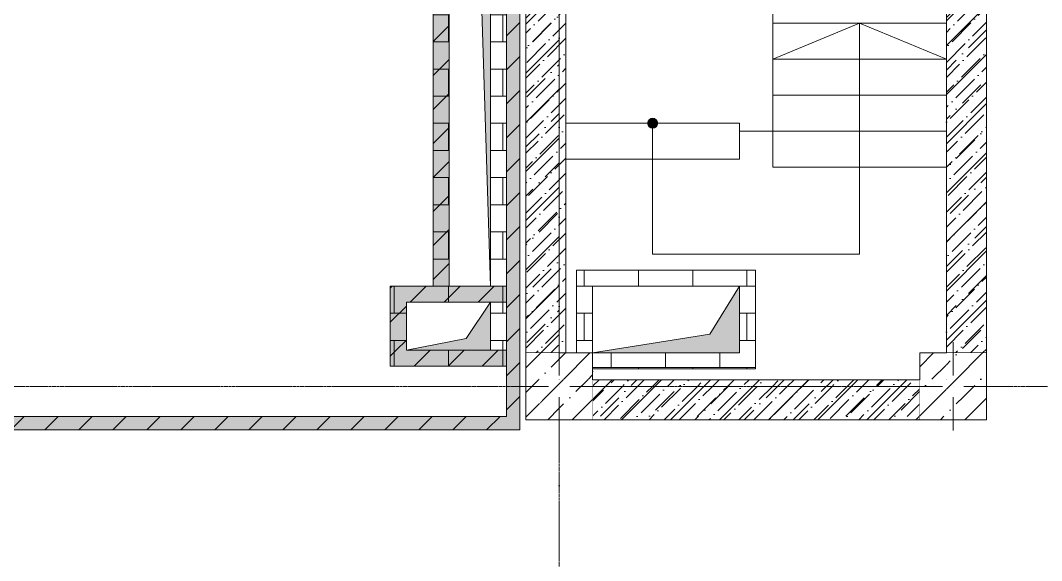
# Model space of a CAD drawing. Header units: millimetres. Extents: x 1499747 to 4230374, y -28481 to 441852.
# Drawn here: x 2446742 to 2454391, y 257569 to 261613 of the extents above; entities that cross this region are included whole.
import ezdxf
from ezdxf.xclip import XClip

# ---------------------------------------------------------------- set-up
doc = ezdxf.new("R2010")
doc.units = ezdxf.units.MM
doc.header["$MEASUREMENT"] = 0
doc.header["$XCLIPFRAME"] = 0
doc.set_wipeout_variables(frame=1)
for name, pattern in [('CENTER2', [28.575, 19.05, -3.175, 3.175, -3.175]), ('Wipeout_Contour', [1000, 0, -1000]), ('Штрихпунктирная', [670.277762, 352.777767, -176.388884, 0, -141.111112])]:
    doc.linetypes.add(name, pattern=pattern)
for name, color, linetype, lineweight in [('13 этаж_25_АР 06.03 custom_70_12 этаж_13_Интерьер - Мебель_Ном._пера__8_Ном._пера__8', 8, 'Continuous', 18), ('13 этаж_25_АР 06.03 custom_70_20-стены 3-8этажей_Ном._пера__1_Ном._пера__1', 1, 'Continuous', 18), ('13 этаж_25_АР 06.03 custom_70__8 hatch_Ном._пера__8_Ном._пера__8', 8, 'Continuous', 18), ('13 этаж_25_АР 06.03 custom_70__заливка_Ном._пера__8_Ном._пера__8', 8, 'Continuous', 18), ('13 этаж_25_АР 06.03 custom_70__Оси_Ном._пера__8_Ном._пера__8', 8, 'Continuous', 18), ('13 этаж_25_АР 06.03 custom_70_контур_Ном._пера__1_Ном._пера__1', 1, 'Continuous', 18), ('13 этаж_25_АР 06.03 custom_70_Подложка_Ном._пера__8_Ном._пера__8', 8, 'Continuous', 18), ('13 этаж_25_АР 06.03 custom_70_Стойки_Ном._пера__1_Ном._пера__1', 1, 'Continuous', 18), ('13 этаж_25_АР 06.03 custom_70_Шахты 101_Ном._пера__14_Ном._пера__7', 7, 'Continuous', 18), ('13 этаж_25_АР 06.03 custom_70_Шахты 101_Ном._пера__7_Ном._пера__7', 7, 'Continuous', 18), ('13 этаж_25_АР 06.03 custom_70_Шахты_Ном._пера__7_Ном._пера__7', 7, 'Continuous', 18), ('13 этаж_25_Конструктив - Колонны_Ном._пера__170_Ном._пера__52', 52, 'Continuous', 18), ('13 этаж_25_Конструктив - Колонны_Ном._пера__1_Ном._пера__7', 7, 'Continuous', 18), ('13 этаж_25_Конструктив - Колонны_Ном._пера__20_Ном._пера__1', 1, 'Continuous', 18), ('13 этаж_25_Конструктив - Колонны_Ном._пера__7', 7, 'Continuous', 18), ('13 этаж_25_Конструктив - Лестницы_Ном._пера__11_Ном._пера__171', 171, 'Continuous', 18), ('13 этаж_25_Конструктив - Лестницы_Ном._пера__1_Ном._пера__7', 7, 'Continuous', 18), ('13 этаж_25_Конструктив - Лестницы_Ном._пера__71_Ном._пера__161', 161, 'Continuous', 18), ('13 этаж_25_Конструктив - Перекрытия_Ном._пера__1_Ном._пера__7', 7, 'Continuous', 18), ('13 этаж_25_Конструктив - Стены Ненесущие Газоблок_Ном._пера__169_Ном._пера__83', 83, 'Continuous', 18), ('13 этаж_25_Конструктив - Стены Ненесущие Газоблок_Ном._пера__47_Ном._пера__7', 7, 'Continuous', 18), ('13 этаж_25_Конструктив - Стены Ненесущие Газоблок_Ном._пера__74_Ном._пера__255', 255, 'Continuous', 18), ('13 этаж_25_Конструктив - Стены Несущие_Ном._пера__170_Ном._пера__52', 52, 'Continuous', 18), ('13 этаж_25_Конструктив - Стены Несущие_Ном._пера__47_Ном._пера__7', 7, 'Continuous', 18), ('13 этаж_25_Элемент Модели - Оси_Ном._пера__2_Ном._пера__8', 8, 'Continuous', 18)]:
    doc.layers.add(name, color=color, linetype=linetype, lineweight=lineweight)
doc.layers.add('13 этаж_25_Конструктив - Колонны', color=7, linetype='Continuous')
doc.layers.add('Чертеж и Рисунок', color=7, linetype='Continuous')
pattern_1 = [(0, (1023281.01, -133771.58), (0, 203.2), []), (90, (1023281.01, -133771.58), (-203.2, 203.2), [203.2, -203.2])]
pattern_2 = [(45, (806123.22, 141848.06), (42.09495, 154.348152), [198.4375, -39.6875, 0, -39.6875])]
pattern_3 = [(45, (-458140.43, 49824.83), (42.0949506, 154.348152), [198.4375, -39.6875, 0, -39.6875])]
pattern_4 = [(45, (-455190.43, 49824.83), (42.0949506, 154.348152), [198.4375, -39.6875, 0, -39.6875])]
pattern_5 = [(45, (1162404.69, 34264.05), (-127.2792, 127.2792), [])]
pattern_6 = [(45, (1162404.7, 34264.05), (-183.8478, 183.8478), []), (45, (1162312.77, 34355.97), (-183.8478, 183.8478), [195, -65, 0, -65])]

# ---------------------------------------------------------------- blocks, each defined once
blk = doc.blocks.new('Чертеж_4_25', base_point=(1186000, 29700))
at = {"layer": '13 этаж_25_АР 06.03 custom_70__8 hatch_Ном._пера__8_Ном._пера__8', "linetype": 'Continuous', "true_color": 0xc7c8ca}
for points in [[(1180689.7, 44834.1), (1180379.7, 44834.1), (1180588.5, 44467.9), (1180689.7, 41214.1)], [(1181454.7, 40714.1), (1182554.7, 40714.1), (1182554.7, 41214.1), (1182332.4, 40855.1)], [(1180059.7, 40734.1), (1180689.7, 40734.1), (1180689.7, 41094.1), (1180506.6, 40821.2)]]:
    blk.add_hatch(color=9, dxfattribs=at).paths.add_polyline_path(points)
at = {"layer": '13 этаж_25_АР 06.03 custom_70__заливка_Ном._пера__8_Ном._пера__8', "linetype": 'Continuous', "true_color": 0xc7c8ca}
h = blk.add_hatch(dxfattribs=at)
h.set_pattern_fill('ANSI36_0046_0019', color=9, style=0, pattern_type=2)
h.set_pattern_definition(pattern_3)
h.paths.add_polyline_path([(1181204.7, 40714.1), (1180954.7, 40714.1), (1180954.7, 40464.1), (1181204.7, 40464.1)])
h = blk.add_hatch(dxfattribs=at)
h.set_pattern_fill('ANSI36_0046_0019', color=9, style=0, pattern_type=2)
h.set_pattern_definition(pattern_3)
h.paths.add_polyline_path([(1181335.8, 40714.1), (1181204.7, 40714.1), (1181204.7, 40464.1)])
h = blk.add_hatch(dxfattribs=at)
h.set_pattern_fill('ANSI36_0046_0019', color=9, style=0, pattern_type=2)
h.set_pattern_definition(pattern_3)
h.paths.add_polyline_path([(1181454.7, 40714.1), (1181335.8, 40714.1), (1181204.7, 40464.1), (1181454.7, 40464.1)])
h = blk.add_hatch(dxfattribs=at)
h.set_pattern_fill('ANSI36_0046_0019', color=9, style=0, pattern_type=2)
h.set_pattern_definition(pattern_4)
h.paths.add_polyline_path([(1184154.7, 40714.1), (1183904.7, 40714.1), (1183904.7, 40464.1), (1184154.7, 40464.1)])
h = blk.add_hatch(dxfattribs=at)
h.set_pattern_fill('ANSI36_0046_0019', color=9, style=0, pattern_type=2)
h.set_pattern_definition(pattern_4)
h.paths.add_polyline_path([(1184285.8, 40714.1), (1184154.7, 40714.1), (1184154.7, 40464.1)])
h = blk.add_hatch(dxfattribs=at)
h.set_pattern_fill('ANSI36_0046_0019', color=9, style=0, pattern_type=2)
h.set_pattern_definition(pattern_4)
h.paths.add_polyline_path([(1184404.7, 40714.1), (1184285.8, 40714.1), (1184154.7, 40464.1), (1184404.7, 40464.1)])
h = blk.add_hatch(dxfattribs=at)
h.set_pattern_fill('ANSI36_0046_0019', color=9, style=0, pattern_type=2)
h.set_pattern_definition(pattern_3)
h.paths.add_polyline_path([(1181204.7, 40464.1), (1180954.7, 40464.1), (1180954.7, 40214.1), (1181204.7, 40214.1)])
h = blk.add_hatch(dxfattribs=at)
h.set_pattern_fill('ANSI36_0046_0019', color=9, style=0, pattern_type=2)
h.set_pattern_definition(pattern_3)
h.paths.add_polyline_path([(1181454.7, 40464.1), (1181204.7, 40464.1), (1181204.7, 40214.1), (1181454.7, 40214.1)])
h = blk.add_hatch(dxfattribs=at)
h.set_pattern_fill('ANSI36_0046_0019', color=9, style=0, pattern_type=2)
h.set_pattern_definition(pattern_4)
h.paths.add_polyline_path([(1184154.7, 40464.1), (1183904.7, 40464.1), (1183904.7, 40214.1), (1184154.7, 40214.1)])
h = blk.add_hatch(dxfattribs=at)
h.set_pattern_fill('ANSI36_0046_0019', color=9, style=0, pattern_type=2)
h.set_pattern_definition(pattern_4)
h.paths.add_polyline_path([(1184404.7, 40464.1), (1184154.7, 40464.1), (1184154.7, 40214.1), (1184404.7, 40214.1)])
at = {"layer": '13 этаж_25_АР 06.03 custom_70_Подложка_Ном._пера__8_Ном._пера__8', "linetype": 'Continuous', "true_color": 0xc7c8ca}
h = blk.add_hatch(dxfattribs=at)
h.set_pattern_fill('ANSI36_0046_0019', color=9, style=0, pattern_type=2)
h.set_pattern_definition(pattern_2)
h.paths.add_polyline_path([(1181254.7, 45714.1), (1180954.7, 45714.1), (1180954.7, 40714.1), (1181254.7, 40714.1)])
h = blk.add_hatch(dxfattribs=at)
h.set_pattern_fill('ANSI36_0046_0019', color=9, style=0, pattern_type=2)
h.set_pattern_definition(pattern_2)
h.paths.add_polyline_path([(1184104.7, 44264.1), (1184104.7, 40714.1), (1184404.7, 40714.1), (1184404.7, 44264.1)])
h = blk.add_hatch(dxfattribs=at)
h.set_pattern_fill('ANSI36_0046_0019', color=9, style=0, pattern_type=2)
h.set_pattern_definition(pattern_2)
h.paths.add_polyline_path([(1181204.7, 40714.1), (1180954.7, 40714.1), (1180954.7, 40464.1), (1181204.7, 40464.1)])
h = blk.add_hatch(dxfattribs=at)
h.set_pattern_fill('ANSI36_0046_0019', color=9, style=0, pattern_type=2)
h.set_pattern_definition(pattern_2)
h.paths.add_polyline_path([(1181454.7, 40714.1), (1181204.7, 40714.1), (1181204.7, 40464.1), (1181454.7, 40464.1)])
h = blk.add_hatch(dxfattribs=at)
h.set_pattern_fill('ANSI36_0046_0019', color=9, style=0, pattern_type=2)
h.set_pattern_definition(pattern_2)
h.paths.add_polyline_path([(1184404.7, 40714.1), (1183904.7, 40714.1), (1183904.7, 40464.1), (1184404.7, 40464.1)])
h = blk.add_hatch(dxfattribs=at)
h.set_pattern_fill('ANSI36_0046_0019', color=9, style=0, pattern_type=2)
h.set_pattern_definition(pattern_2)
h.paths.add_polyline_path([(1181204.7, 40464.1), (1180954.7, 40464.1), (1180954.7, 40214.1), (1181204.7, 40214.1)])
h = blk.add_hatch(dxfattribs=at)
h.set_pattern_fill('ANSI36_0046_0019', color=9, style=0, pattern_type=2)
h.set_pattern_definition(pattern_2)
h.paths.add_polyline_path([(1181454.7, 40464.1), (1181204.7, 40464.1), (1181204.7, 40214.1), (1181454.7, 40214.1)])
h = blk.add_hatch(dxfattribs=at)
h.set_pattern_fill('ANSI36_0046_0019', color=9, style=0, pattern_type=2)
h.set_pattern_definition(pattern_2)
h.paths.add_polyline_path([(1183904.7, 40514.1), (1181454.7, 40514.1), (1181454.7, 40464.1), (1183904.7, 40464.1)])
h = blk.add_hatch(dxfattribs=at)
h.set_pattern_fill('ANSI36_0046_0019', color=9, style=0, pattern_type=2)
h.set_pattern_definition(pattern_2)
h.paths.add_polyline_path([(1183904.7, 40464.1), (1181454.7, 40464.1), (1181454.7, 40214.1), (1183904.7, 40214.1)])
h = blk.add_hatch(dxfattribs=at)
h.set_pattern_fill('ANSI36_0046_0019', color=9, style=0, pattern_type=2)
h.set_pattern_definition(pattern_2)
h.paths.add_polyline_path([(1184404.7, 40464.1), (1183904.7, 40464.1), (1183904.7, 40214.1), (1184404.7, 40214.1)])
at = {"layer": '13 этаж_25_АР 06.03 custom_70_Шахты_Ном._пера__7_Ном._пера__7', "linetype": 'Continuous', "true_color": 0xc7c8ca}
h = blk.add_hatch(dxfattribs=at)
h.set_pattern_fill('AR_B816_0046_0019', color=9, style=0, pattern_type=2)
h.set_pattern_definition(pattern_1)
h.paths.add_polyline_path([(1179939.7, 40614.1), (1180809.7, 40614.1), (1180809.7, 44954.1), (1180259.7, 44954.1), (1180259.7, 41214.1), (1179939.7, 41214.1)])
h.paths.add_polyline_path([(1180059.7, 40734.1), (1180059.7, 41094.1), (1180689.7, 41094.1), (1180689.7, 40734.1)], flags=0)
h.paths.add_polyline_path([(1180689.7, 41214.1), (1180379.7, 41214.1), (1180379.7, 44834.1), (1180689.7, 44834.1)], flags=0)
h = blk.add_hatch(dxfattribs=at)
h.set_pattern_fill('AR_B816_0046_0019', color=9, style=0, pattern_type=2)
h.set_pattern_definition(pattern_1)
h.paths.add_polyline_path([(1181334.7, 41334.1), (1181334.7, 40714.1), (1181454.7, 40714.1), (1181454.7, 41214.1), (1182554.7, 41214.1), (1182554.7, 40714.1), (1181454.7, 40714.1), (1181454.7, 40594.1), (1182674.7, 40594.1), (1182674.7, 41334.1)])
at = {"layer": '13 этаж_25_Конструктив - Лестницы_Ном._пера__71_Ном._пера__161', "linetype": 'Continuous', "true_color": 0xc7c8ca}
blk.add_hatch(color=9, dxfattribs=at).paths.add_polyline_path([(1181867.2, 42434.1, 1), (1181942.2, 42434.1, 1)])
at = {"layer": '13 этаж_25_Конструктив - Стены Ненесущие Газоблок_Ном._пера__169_Ном._пера__83', "linetype": 'Continuous', "true_color": 0xc7c8ca}
h = blk.add_hatch(dxfattribs=at)
h.set_pattern_fill('БЛОКИ_БЕТОННЫЕ_ЭФФЕКТИВН_72', color=9, style=0, pattern_type=2)
h.set_pattern_definition(pattern_5)
h.paths.add_polyline_path([(1180909.7, 40239.1), (1180909.7, 46214.1), (1180809.7, 46214.1), (1180809.7, 40239.1)])
h = blk.add_hatch(dxfattribs=at)
h.set_pattern_fill('БЛОКИ_БЕТОННЫЕ_ЭФФЕКТИВН_72', color=9, style=0, pattern_type=2)
h.set_pattern_definition(pattern_5)
h.paths.add_polyline_path([(1180259.7, 44834.1), (1180259.7, 41214.1), (1180379.7, 41214.1), (1180379.7, 44834.1)])
h = blk.add_hatch(dxfattribs=at)
h.set_pattern_fill('БЛОКИ_БЕТОННЫЕ_ЭФФЕКТИВН_72', color=9, style=0, pattern_type=2)
h.set_pattern_definition(pattern_5)
h.paths.add_polyline_path([(1179939.7, 41214.1), (1180059.7, 41094.1), (1180059.7, 41214.1)])
h = blk.add_hatch(dxfattribs=at)
h.set_pattern_fill('БЛОКИ_БЕТОННЫЕ_ЭФФЕКТИВН_72', color=9, style=0, pattern_type=2)
h.set_pattern_definition(pattern_5)
h.paths.add_polyline_path([(1179939.7, 41094.1), (1180059.7, 41094.1), (1179939.7, 41214.1)])
h = blk.add_hatch(dxfattribs=at)
h.set_pattern_fill('БЛОКИ_БЕТОННЫЕ_ЭФФЕКТИВН_72', color=9, style=0, pattern_type=2)
h.set_pattern_definition(pattern_5)
h.paths.add_polyline_path([(1180059.7, 41094.1), (1180809.7, 41094.1), (1180809.7, 41214.1), (1180059.7, 41214.1)])
h = blk.add_hatch(dxfattribs=at)
h.set_pattern_fill('БЛОКИ_БЕТОННЫЕ_ЭФФЕКТИВН_72', color=9, style=0, pattern_type=2)
h.set_pattern_definition(pattern_5)
h.paths.add_polyline_path([(1179939.7, 41094.1), (1179939.7, 40734.1), (1180059.7, 40734.1), (1180059.7, 41094.1)])
at = {"layer": '13 этаж_25_Конструктив - Стены Ненесущие Газоблок_Ном._пера__169_Ном._пера__83', "linetype": 'Continuous'}
h = blk.add_hatch(dxfattribs=at)
h.set_pattern_fill('БЛОКИ_БЕТОННЫЕ_ЭФФЕКТИВН_72', color=256, style=0, pattern_type=2)
h.set_pattern_definition(pattern_5)
h.paths.add_polyline_path([(1180059.7, 40734.1), (1179939.7, 40734.1), (1179939.7, 40614.1)])
at = {"layer": '13 этаж_25_Конструктив - Стены Ненесущие Газоблок_Ном._пера__169_Ном._пера__83', "linetype": 'Continuous', "true_color": 0xc7c8ca}
h = blk.add_hatch(dxfattribs=at)
h.set_pattern_fill('БЛОКИ_БЕТОННЫЕ_ЭФФЕКТИВН_72', color=9, style=0, pattern_type=2)
h.set_pattern_definition(pattern_5)
h.paths.add_polyline_path([(1180059.7, 40734.1), (1179939.7, 40614.1), (1180059.7, 40614.1)])
h = blk.add_hatch(dxfattribs=at)
h.set_pattern_fill('БЛОКИ_БЕТОННЫЕ_ЭФФЕКТИВН_72', color=9, style=0, pattern_type=2)
h.set_pattern_definition(pattern_5)
h.paths.add_polyline_path([(1180059.7, 40614.1), (1180809.7, 40614.1), (1180809.7, 40734.1), (1180059.7, 40734.1)])
h = blk.add_hatch(dxfattribs=at)
h.set_pattern_fill('БЛОКИ_БЕТОННЫЕ_ЭФФЕКТИВН_72', color=9, style=0, pattern_type=2)
h.set_pattern_definition(pattern_5)
h.paths.add_polyline_path([(1173683, 40139.1), (1180809.7, 40139.1), (1180809.7, 40239.1), (1173683, 40239.1)])
h = blk.add_hatch(dxfattribs=at)
h.set_pattern_fill('БЛОКИ_БЕТОННЫЕ_ЭФФЕКТИВН_72', color=9, style=0, pattern_type=2)
h.set_pattern_definition(pattern_5)
h.paths.add_polyline_path([(1180909.7, 40239.1), (1180809.7, 40239.1), (1180909.7, 40139.1)])
h = blk.add_hatch(dxfattribs=at)
h.set_pattern_fill('БЛОКИ_БЕТОННЫЕ_ЭФФЕКТИВН_72', color=9, style=0, pattern_type=2)
h.set_pattern_definition(pattern_5)
h.paths.add_polyline_path([(1180809.7, 40239.1), (1180809.7, 40139.1), (1180909.7, 40139.1)])
at = {"layer": '13 этаж_25_Конструктив - Стены Ненесущие Газоблок_Ном._пера__74_Ном._пера__255', "linetype": 'Continuous', "true_color": 0xc7c8ca}
for points in [[(1180909.7, 40239.1), (1180909.7, 46214.1), (1180809.7, 46214.1), (1180809.7, 40239.1)], [(1180259.7, 44834.1), (1180259.7, 41214.1), (1180379.7, 41214.1), (1180379.7, 44834.1)], [(1179939.7, 41214.1), (1180059.7, 41094.1), (1180059.7, 41214.1)], [(1179939.7, 41094.1), (1180059.7, 41094.1), (1179939.7, 41214.1)], [(1180059.7, 41094.1), (1180809.7, 41094.1), (1180809.7, 41214.1), (1180059.7, 41214.1)], [(1179939.7, 41094.1), (1179939.7, 40734.1), (1180059.7, 40734.1), (1180059.7, 41094.1)], [(1180059.7, 40734.1), (1179939.7, 40734.1), (1179939.7, 40614.1)], [(1180059.7, 40734.1), (1179939.7, 40614.1), (1180059.7, 40614.1)], [(1180059.7, 40614.1), (1180809.7, 40614.1), (1180809.7, 40734.1), (1180059.7, 40734.1)], [(1173683, 40139.1), (1180809.7, 40139.1), (1180809.7, 40239.1), (1173683, 40239.1)], [(1180909.7, 40239.1), (1180809.7, 40239.1), (1180909.7, 40139.1)], [(1180809.7, 40239.1), (1180809.7, 40139.1), (1180909.7, 40139.1)]]:
    blk.add_hatch(color=9, dxfattribs=at).paths.add_polyline_path(points)
at = {"layer": '13 этаж_25_Конструктив - Стены Несущие_Ном._пера__170_Ном._пера__52', "linetype": 'Continuous', "true_color": 0xc7c8ca}
h = blk.add_hatch(dxfattribs=at)
h.set_pattern_fill('ЖЕЛЕЗОБЕТОН_0019', color=9, style=0, pattern_type=2)
h.set_pattern_definition(pattern_6)
h.paths.add_polyline_path([(1180954.7, 40714.1), (1181204.7, 40714.1), (1181204.7, 45714.1), (1180954.7, 45714.1)])
h = blk.add_hatch(dxfattribs=at)
h.set_pattern_fill('ЖЕЛЕЗОБЕТОН_0019', color=9, style=0, pattern_type=2)
h.set_pattern_definition(pattern_6)
h.paths.add_polyline_path([(1184104.7, 40714.1), (1184404.7, 40714.1), (1184404.7, 44564.1), (1184104.7, 44564.1)])
h = blk.add_hatch(dxfattribs=at)
h.set_pattern_fill('ЖЕЛЕЗОБЕТОН_0019', color=9, style=0, pattern_type=2)
h.set_pattern_definition(pattern_6)
h.paths.add_polyline_path([(1181454.7, 40214.1), (1183904.7, 40214.1), (1183904.7, 40514.1), (1181454.7, 40514.1)])
at = {"layer": '13 этаж_25_АР 06.03 custom_70_12 этаж_13_Интерьер - Мебель_Ном._пера__8_Ном._пера__8', "color": 9, "linetype": 'Continuous', "true_color": 0xc7c8ca}
for p, q in [((1181454.7, 40514.1), (1183129.7, 40514.1)), ((1183129.7, 40514.1), (1183904.7, 40514.1))]:
    blk.add_line(p, q, dxfattribs=at)
at = {"layer": '13 этаж_25_АР 06.03 custom_70_12 этаж_13_Интерьер - Мебель_Ном._пера__8_Ном._пера__8', "color": 9, "linetype": 'Continuous', "true_color": 0xc7c8ca, "flags": 128}
for points in [[(1180954.7, 40214.1), (1180954.7, 46214.1)], [(1181254.7, 40714.1), (1181254.7, 45714.1)], [(1181454.7, 40214.1), (1183904.7, 40214.1)]]:
    blk.add_lwpolyline(points, dxfattribs=at)
for points in [[(1180954.7, 40714.1), (1181454.7, 40714.1), (1181454.7, 40214.1), (1180954.7, 40214.1)], [(1183904.7, 40714.1), (1184404.7, 40714.1), (1184404.7, 40214.1), (1183904.7, 40214.1)]]:
    blk.add_lwpolyline(points, close=True, dxfattribs=at)
at = {"layer": '13 этаж_25_АР 06.03 custom_70_20-стены 3-8этажей_Ном._пера__1_Ном._пера__1', "color": 9, "linetype": 'Continuous', "true_color": 0xc7c8ca, "flags": 128}
blk.add_lwpolyline([(1180954.7, 40714.1), (1181454.7, 40714.1), (1181454.7, 40214.1), (1180954.7, 40214.1)], close=True, dxfattribs=at)
at = {"layer": '13 этаж_25_АР 06.03 custom_70__Оси_Ном._пера__8_Ном._пера__8', "color": 9, "linetype": 'CENTER2', "true_color": 0xc7c8ca}
for p, q in [((1181204.7, 45914.1), (1181204.7, 32314.1)), ((1200719.9, 40464.1), (1169819.7, 40464.1))]:
    blk.add_line(p, q, dxfattribs=at)
at = {"layer": '13 этаж_25_АР 06.03 custom_70_контур_Ном._пера__1_Ном._пера__1', "color": 9, "linetype": 'Continuous', "true_color": 0xc7c8ca, "flags": 128}
for points in [[(1172084.7, 40139.1), (1171504.7, 40139.1), (1171504.7, 46314.1), (1180909.7, 46314.1), (1180909.7, 40139.1)], [(1172084.7, 40239.1), (1171604.7, 40239.1), (1171604.7, 46214.1), (1180809.7, 46214.1), (1180809.7, 40239.1)], [(1180509.7, 40239.1), (1173684.7, 40239.1)], [(1180809.7, 40239.1), (1180509.7, 40239.1)], [(1180809.7, 40239.1), (1180509.7, 40239.1)], [(1180509.7, 40139.1), (1173684.7, 40139.1)], [(1180509.7, 40139.1), (1180909.7, 40139.1)]]:
    blk.add_lwpolyline(points, dxfattribs=at)
at = {"layer": '13 этаж_25_АР 06.03 custom_70_Подложка_Ном._пера__8_Ном._пера__8', "color": 9, "linetype": 'Continuous', "true_color": 0xc7c8ca}
blk.add_line((1184404.7, 40714.1), (1184404.7, 44264.1), dxfattribs=at)
at = {"layer": '13 этаж_25_АР 06.03 custom_70_Подложка_Ном._пера__8_Ном._пера__8', "color": 9, "linetype": 'Continuous', "true_color": 0xc7c8ca, "flags": 128}
blk.add_lwpolyline([(1184104.7, 40714.1), (1184104.7, 44264.1)], dxfattribs=at)
at = {"layer": '13 этаж_25_АР 06.03 custom_70_Стойки_Ном._пера__1_Ном._пера__1', "color": 9, "linetype": 'Continuous', "true_color": 0xc7c8ca}
blk.add_line((1180809.7, 43204.1), (1180809.7, 43084.1), dxfattribs=at)
at = {"layer": '13 этаж_25_АР 06.03 custom_70_Шахты 101_Ном._пера__14_Ном._пера__7', "color": 9, "linetype": 'Continuous', "true_color": 0xc7c8ca, "flags": 128}
blk.add_lwpolyline([(1181454.7, 40714.1), (1182554.7, 40714.1), (1182554.7, 41214.1), (1182332.4, 40855.1)], close=True, dxfattribs=at)
for points in [[(1181454.7, 40714.1), (1181454.7, 41214.1), (1182554.7, 41214.1)], [(1180059.7, 40734.1), (1180506.6, 40821.2), (1180689.7, 41094.1), (1180689.7, 40734.1), (1180059.7, 40734.1), (1180059.7, 41094.1), (1180689.7, 41094.1)]]:
    blk.add_lwpolyline(points, dxfattribs=at)
at = {"layer": '13 этаж_25_АР 06.03 custom_70_Шахты 101_Ном._пера__7_Ном._пера__7', "color": 9, "linetype": 'Continuous', "true_color": 0xc7c8ca, "flags": 128}
for points in [[(1180689.7, 41214.1), (1180689.7, 44834.1), (1180379.7, 44834.1), (1180588.5, 44467.9), (1180689.7, 41214.1), (1180379.7, 41214.1), (1180379.7, 44834.1)], [(1180259.7, 41214.1), (1180809.7, 41214.1)]]:
    blk.add_lwpolyline(points, dxfattribs=at)
at = {"layer": '13 этаж_25_АР 06.03 custom_70_Шахты_Ном._пера__7_Ном._пера__7', "color": 9, "linetype": 'Continuous', "true_color": 0xc7c8ca}
for p, q in [((1180259.7, 43204.1), (1180259.7, 44954.1)), ((1180259.7, 43204.1), (1180259.7, 44954.1)), ((1180809.7, 44954.1), (1180809.7, 43204.1)), ((1180809.7, 43084.1), (1180809.7, 44954.1)), ((1180379.7, 43204.1), (1180379.7, 44834.1)), ((1180379.7, 43204.1), (1180379.7, 44834.1)), ((1180259.7, 43084.1), (1180259.7, 43204.1)), ((1180259.7, 43084.1), (1180259.7, 43204.1)), ((1180379.7, 43084.1), (1180379.7, 43204.1)), ((1180379.7, 43084.1), (1180379.7, 43204.1)), ((1180259.7, 41334.1), (1180259.7, 43084.1)), ((1180259.7, 41334.1), (1180259.7, 43084.1)), ((1180379.7, 41334.1), (1180379.7, 43084.1)), ((1180379.7, 41334.1), (1180379.7, 43084.1)), ((1180689.7, 43084.1), (1180689.7, 41334.1)), ((1180689.7, 43084.1), (1180689.7, 41334.1)), ((1180809.7, 43084.1), (1180809.7, 41334.1)), ((1180809.7, 43084.1), (1180809.7, 41334.1))]:
    blk.add_line(p, q, dxfattribs=at)
at = {"layer": '13 этаж_25_АР 06.03 custom_70_Шахты_Ном._пера__7_Ном._пера__7', "color": 9, "linetype": 'Continuous', "true_color": 0xc7c8ca, "flags": 128}
for points in [[(1180809.7, 40289.1), (1180809.7, 46164.1)], [(1180259.7, 41334.1), (1180259.7, 41214.1)], [(1180259.7, 41334.1), (1180259.7, 41214.1)], [(1180379.7, 41334.1), (1180379.7, 41214.1)], [(1180379.7, 41334.1), (1180379.7, 41214.1)], [(1180689.7, 41214.1), (1180689.7, 41334.1)], [(1180689.7, 41214.1), (1180689.7, 41334.1)], [(1180809.7, 41214.1), (1180809.7, 41334.1)], [(1180809.7, 41214.1), (1180809.7, 41334.1)], [(1180809.7, 41214.1), (1180809.7, 40614.1), (1180689.7, 40614.1), (1179939.7, 40614.1), (1179939.7, 41214.1), (1180259.7, 41214.1)], [(1180809.7, 41214.1), (1180809.7, 40614.1), (1180689.7, 40614.1), (1179939.7, 40614.1), (1179939.7, 41214.1), (1180259.7, 41214.1)]]:
    blk.add_lwpolyline(points, dxfattribs=at)
for points in [[(1181334.7, 40594.1), (1182674.7, 40594.1), (1182674.7, 41334.1), (1181334.7, 41334.1)], [(1181454.7, 40714.1), (1182554.7, 40714.1), (1182554.7, 41214.1), (1181454.7, 41214.1)], [(1180689.7, 41094.1), (1180689.7, 40734.1), (1180059.7, 40734.1), (1180059.7, 41094.1)]]:
    blk.add_lwpolyline(points, close=True, dxfattribs=at)
at = {"layer": '13 этаж_25_Конструктив - Лестницы_Ном._пера__11_Ном._пера__171', "color": 9, "linetype": 'Continuous', "true_color": 0xc7c8ca}
for p, q in [((1184104.7, 43184.1), (1182804.7, 43184.1)), ((1182804.7, 43184.1), (1182804.7, 42914.1)), ((1183454.7, 43184.1), (1182804.7, 42914.1)), ((1183454.7, 42914.1), (1183454.7, 43184.1)), ((1184104.7, 42914.1), (1183454.7, 43184.1)), ((1184104.7, 42914.1), (1184104.7, 43184.1)), ((1184104.7, 42914.1), (1182804.7, 42914.1)), ((1182804.7, 42914.1), (1182804.7, 42644.1)), ((1182804.7, 42914.1), (1184104.7, 42914.1)), ((1183454.7, 42104.1), (1183454.7, 42914.1)), ((1184104.7, 42644.1), (1184104.7, 42914.1)), ((1184104.7, 42644.1), (1182804.7, 42644.1)), ((1182804.7, 42644.1), (1182804.7, 42374.1)), ((1182804.7, 42644.1), (1184104.7, 42644.1)), ((1184104.7, 42374.1), (1184104.7, 42644.1)), ((1182554.7, 42434.1), (1181254.7, 42434.1)), ((1181254.7, 42434.1), (1181254.7, 42164.1)), ((1181904.7, 42434.1), (1181904.7, 42164.1)), ((1182554.7, 42164.1), (1182554.7, 42434.1)), ((1182804.7, 42374.1), (1182554.7, 42374.1)), ((1182554.7, 42374.1), (1182554.7, 42164.1)), ((1182804.7, 42104.1), (1182804.7, 42374.1)), ((1184104.7, 42374.1), (1182804.7, 42374.1)), ((1182804.7, 42374.1), (1182804.7, 42104.1)), ((1182804.7, 42374.1), (1184104.7, 42374.1)), ((1184104.7, 42104.1), (1184104.7, 42374.1)), ((1181254.7, 42164.1), (1182554.7, 42164.1)), ((1182554.7, 42164.1), (1181254.7, 42164.1)), ((1181254.7, 42164.1), (1181254.7, 42104.1)), ((1181904.7, 42164.1), (1181904.7, 42104.1)), ((1181254.7, 42104.1), (1181254.7, 40514.1)), ((1181904.7, 42104.1), (1181904.7, 41454.1)), ((1184104.7, 42104.1), (1182804.7, 42104.1)), ((1182804.7, 42104.1), (1184104.7, 42104.1)), ((1183454.7, 41454.1), (1183454.7, 42104.1)), ((1184104.7, 40514.1), (1184104.7, 42104.1)), ((1181904.7, 41454.1), (1183454.7, 41454.1)), ((1181254.7, 40514.1), (1184104.7, 40514.1))]:
    blk.add_line(p, q, dxfattribs=at)
at = {"layer": '13 этаж_25_Конструктив - Лестницы_Ном._пера__11_Ном._пера__171', "color": 9, "linetype": 'Continuous', "true_color": 0xc7c8ca, "flags": 128}
blk.add_lwpolyline([(1181867.2, 42434.1, 1), (1181942.2, 42434.1, 1)], format="xyb", close=True, dxfattribs=at)
at = {"layer": '13 этаж_25_Конструктив - Лестницы_Ном._пера__1_Ном._пера__7', "color": 9, "linetype": 'Continuous', "true_color": 0xc7c8ca}
for p, q in [((1184104.7, 43184.1), (1182804.7, 43184.1)), ((1182804.7, 43184.1), (1182804.7, 42104.1)), ((1184104.7, 42104.1), (1184104.7, 43184.1)), ((1182554.7, 42434.1), (1181254.7, 42434.1)), ((1181254.7, 42434.1), (1181254.7, 42164.1)), ((1182554.7, 42164.1), (1182554.7, 42434.1)), ((1182804.7, 42374.1), (1182554.7, 42374.1)), ((1182554.7, 42374.1), (1182554.7, 42164.1)), ((1182804.7, 42104.1), (1182804.7, 42374.1)), ((1181254.7, 42164.1), (1181254.7, 42104.1)), ((1182554.7, 42164.1), (1181254.7, 42164.1)), ((1181254.7, 42104.1), (1181254.7, 40514.1)), ((1182804.7, 42104.1), (1184104.7, 42104.1)), ((1184104.7, 40514.1), (1184104.7, 42104.1)), ((1181254.7, 40514.1), (1184104.7, 40514.1))]:
    blk.add_line(p, q, dxfattribs=at)
at = {"layer": '13 этаж_25_Конструктив - Перекрытия_Ном._пера__1_Ном._пера__7', "linetype": 'Continuous', "flags": 128}
blk.add_lwpolyline([(1181254.7, 40514.1), (1184104.7, 40514.1), (1184104.7, 43184.1), (1182804.7, 43184.1), (1182804.7, 44564.1), (1181254.7, 44564.1)], close=True, dxfattribs=at)
at = {"layer": '13 этаж_25_Конструктив - Стены Ненесущие Газоблок_Ном._пера__47_Ном._пера__7', "color": 9, "linetype": 'Continuous', "true_color": 0xc7c8ca, "flags": 128}
for points in [[(1180909.7, 40239.1), (1180909.7, 46314.1)], [(1180809.7, 46214.1), (1180809.7, 40239.1)], [(1180259.7, 44954.1), (1180259.7, 41214.1)], [(1180379.7, 41214.1), (1180379.7, 44834.1)], [(1179939.7, 41214.1), (1180059.7, 41214.1)], [(1179939.7, 41214.1), (1179939.7, 40734.1)], [(1180259.7, 41214.1), (1180059.7, 41214.1)], [(1180809.7, 41214.1), (1180379.7, 41214.1)], [(1180809.7, 41094.1), (1180809.7, 41214.1)], [(1180059.7, 40734.1), (1180059.7, 41094.1)], [(1180059.7, 41094.1), (1180809.7, 41094.1)], [(1179939.7, 40614.1), (1179939.7, 40734.1)], [(1180809.7, 40734.1), (1180059.7, 40734.1)], [(1180809.7, 40734.1), (1180809.7, 40614.1)], [(1179939.7, 40614.1), (1180809.7, 40614.1)], [(1180809.7, 40239.1), (1173683, 40239.1)], [(1180909.7, 40139.1), (1180909.7, 40239.1)], [(1173683, 40139.1), (1180909.7, 40139.1)]]:
    blk.add_lwpolyline(points, dxfattribs=at)
at = {"layer": '13 этаж_25_Конструктив - Стены Несущие_Ном._пера__47_Ном._пера__7', "color": 9, "linetype": 'Continuous', "true_color": 0xc7c8ca, "flags": 128}
for points in [[(1180954.7, 45714.1), (1180954.7, 40714.1)], [(1181204.7, 40714.1), (1181204.7, 45714.1)], [(1184104.7, 44564.1), (1184104.7, 40714.1)], [(1184404.7, 40714.1), (1184404.7, 44564.1)], [(1183904.7, 40514.1), (1181454.7, 40514.1)], [(1181454.7, 40214.1), (1183904.7, 40214.1)]]:
    blk.add_lwpolyline(points, dxfattribs=at)
at = {"layer": '13 этаж_25_Элемент Модели - Оси_Ном._пера__2_Ном._пера__8', "linetype": 'Штрихпунктирная'}
for p, q in [((1181204.7, 48964.1), (1181204.7, 14064.1)), ((1159404.7, 40464.1), (1216204.7, 40464.1))]:
    blk.add_line(p, q, dxfattribs=at)
at = {"color": 9, "linetype": 'Wipeout_Contour', "ltscale": 4728110.570471352, "true_color": 0xc7c8ca}
blk.add_wipeout([(1181204.7, 40714.1), (1181204.7, 40514.1), (1181454.7, 40514.1), (1181454.7, 40714.1)], dxfattribs=at).dxf.layer = '13 этаж_25_Конструктив - Колонны'
at = {"color": 9, "linetype": 'Wipeout_Contour', "ltscale": 4738804.266696181, "true_color": 0xc7c8ca}
blk.add_wipeout([(1183904.7, 40514.1), (1184104.7, 40514.1), (1184104.7, 40714.1), (1183904.7, 40714.1)], dxfattribs=at).dxf.layer = '13 этаж_25_Конструктив - Колонны'
at = {"layer": '13 этаж_25_Конструктив - Колонны_Ном._пера__170_Ном._пера__52', "linetype": 'Continuous', "true_color": 0xc7c8ca}
h = blk.add_hatch(dxfattribs=at)
h.set_pattern_fill('ЖЕЛЕЗОБЕТОН_0019', color=9, style=0, pattern_type=2)
h.set_pattern_definition(pattern_6)
h.paths.add_polyline_path([(1181204.7, 40714.1), (1181204.7, 40514.1), (1181454.7, 40514.1), (1181454.7, 40714.1)])
h = blk.add_hatch(dxfattribs=at)
h.set_pattern_fill('ЖЕЛЕЗОБЕТОН_0019', color=9, style=0, pattern_type=2)
h.set_pattern_definition(pattern_6)
h.paths.add_polyline_path([(1183904.7, 40514.1), (1184104.7, 40514.1), (1184104.7, 40714.1), (1183904.7, 40714.1)])
at = {"layer": '13 этаж_25_Конструктив - Колонны_Ном._пера__7', "color": 9, "linetype": 'Wipeout_Contour', "true_color": 0xc7c8ca}
for p, q in [((1181204.7, 40714.1), (1181204.7, 40514.1)), ((1181454.7, 40714.1), (1181204.7, 40714.1)), ((1181454.7, 40514.1), (1181454.7, 40714.1)), ((1184104.7, 40714.1), (1183904.7, 40714.1)), ((1183904.7, 40714.1), (1183904.7, 40514.1)), ((1184104.7, 40514.1), (1184104.7, 40714.1)), ((1181204.7, 40514.1), (1181454.7, 40514.1)), ((1183904.7, 40514.1), (1184104.7, 40514.1))]:
    blk.add_line(p, q, dxfattribs=at)
at = {"color": 9, "linetype": 'Wipeout_Contour', "ltscale": 3545426.977043255, "true_color": 0xc7c8ca}
blk.add_wipeout([(1180954.7, 40214.1), (1181204.7, 40214.1), (1181204.7, 40514.1)], dxfattribs=at).dxf.layer = '13 этаж_25_Конструктив - Колонны'
at = {"color": 9, "linetype": 'Wipeout_Contour', "ltscale": 4738770.111096656, "true_color": 0xc7c8ca}
blk.add_wipeout([(1183904.7, 40214.1), (1184104.7, 40214.1), (1184104.7, 40514.1), (1183904.7, 40514.1)], dxfattribs=at).dxf.layer = '13 этаж_25_Конструктив - Колонны'
at = {"layer": '13 этаж_25_Конструктив - Колонны_Ном._пера__170_Ном._пера__52', "linetype": 'Continuous', "true_color": 0xc7c8ca}
h = blk.add_hatch(dxfattribs=at)
h.set_pattern_fill('ЖЕЛЕЗОБЕТОН_0019', color=9, style=0, pattern_type=2)
h.set_pattern_definition(pattern_6)
h.paths.add_polyline_path([(1180954.7, 40214.1), (1181204.7, 40214.1), (1181204.7, 40514.1)])
h = blk.add_hatch(dxfattribs=at)
h.set_pattern_fill('ЖЕЛЕЗОБЕТОН_0019', color=9, style=0, pattern_type=2)
h.set_pattern_definition(pattern_6)
h.paths.add_polyline_path([(1183904.7, 40214.1), (1184104.7, 40214.1), (1184104.7, 40514.1), (1183904.7, 40514.1)])
at = {"layer": '13 этаж_25_Конструктив - Колонны_Ном._пера__7', "color": 9, "linetype": 'Wipeout_Contour', "true_color": 0xc7c8ca}
for p, q in [((1181204.7, 40514.1), (1180954.7, 40214.1)), ((1181204.7, 40214.1), (1181204.7, 40514.1)), ((1184104.7, 40514.1), (1183904.7, 40514.1)), ((1183904.7, 40514.1), (1183904.7, 40214.1)), ((1184104.7, 40214.1), (1184104.7, 40514.1)), ((1180954.7, 40214.1), (1181204.7, 40214.1)), ((1183904.7, 40214.1), (1184104.7, 40214.1))]:
    blk.add_line(p, q, dxfattribs=at)
at = {"color": 9, "linetype": 'Wipeout_Contour', "ltscale": 4728076.337467202, "true_color": 0xc7c8ca}
blk.add_wipeout([(1181454.7, 40514.1), (1181204.7, 40514.1), (1181204.7, 40214.1), (1181454.7, 40214.1)], dxfattribs=at).dxf.layer = '13 этаж_25_Конструктив - Колонны'
at = {"color": 9, "linetype": 'Wipeout_Contour', "ltscale": 3554672.608672434, "true_color": 0xc7c8ca}
blk.add_wipeout([(1184104.7, 40214.1), (1184404.7, 40214.1), (1184104.7, 40514.1)], dxfattribs=at).dxf.layer = '13 этаж_25_Конструктив - Колонны'
at = {"layer": '13 этаж_25_Конструктив - Колонны_Ном._пера__170_Ном._пера__52', "linetype": 'Continuous', "true_color": 0xc7c8ca}
h = blk.add_hatch(dxfattribs=at)
h.set_pattern_fill('ЖЕЛЕЗОБЕТОН_0019', color=9, style=0, pattern_type=2)
h.set_pattern_definition(pattern_6)
h.paths.add_polyline_path([(1181454.7, 40514.1), (1181204.7, 40514.1), (1181204.7, 40214.1), (1181454.7, 40214.1)])
h = blk.add_hatch(dxfattribs=at)
h.set_pattern_fill('ЖЕЛЕЗОБЕТОН_0019', color=9, style=0, pattern_type=2)
h.set_pattern_definition(pattern_6)
h.paths.add_polyline_path([(1184104.7, 40214.1), (1184404.7, 40214.1), (1184104.7, 40514.1)])
at = {"layer": '13 этаж_25_Конструктив - Колонны_Ном._пера__20_Ном._пера__1', "color": 9, "linetype": 'Continuous', "true_color": 0xc7c8ca}
blk.add_line((1181284.7, 40464.1), (1181534.7, 40464.1), dxfattribs=at)
at = {"layer": '13 этаж_25_Конструктив - Колонны_Ном._пера__7', "color": 9, "linetype": 'Wipeout_Contour', "true_color": 0xc7c8ca}
for p, q in [((1181454.7, 40514.1), (1181204.7, 40514.1)), ((1181204.7, 40514.1), (1181204.7, 40214.1)), ((1181454.7, 40214.1), (1181454.7, 40514.1)), ((1184404.7, 40214.1), (1184104.7, 40514.1)), ((1184104.7, 40514.1), (1184104.7, 40214.1)), ((1181204.7, 40214.1), (1181454.7, 40214.1)), ((1184104.7, 40214.1), (1184404.7, 40214.1))]:
    blk.add_line(p, q, dxfattribs=at)
at = {"color": 9, "linetype": 'Wipeout_Contour', "ltscale": 4727111.161059335, "true_color": 0xc7c8ca}
blk.add_wipeout([(1180954.7, 40714.1), (1180954.7, 40514.1), (1181204.7, 40514.1), (1181204.7, 40714.1)], dxfattribs=at).dxf.layer = '13 этаж_25_Конструктив - Колонны'
at = {"color": 9, "linetype": 'Wipeout_Contour', "ltscale": 3554981.68828502, "true_color": 0xc7c8ca}
blk.add_wipeout([(1184104.7, 40514.1), (1184404.7, 40214.1), (1184404.7, 40514.1)], dxfattribs=at).dxf.layer = '13 этаж_25_Конструктив - Колонны'
at = {"layer": '13 этаж_25_Конструктив - Колонны_Ном._пера__170_Ном._пера__52', "linetype": 'Continuous', "true_color": 0xc7c8ca}
h = blk.add_hatch(dxfattribs=at)
h.set_pattern_fill('ЖЕЛЕЗОБЕТОН_0019', color=9, style=0, pattern_type=2)
h.set_pattern_definition(pattern_6)
h.paths.add_polyline_path([(1180954.7, 40714.1), (1180954.7, 40514.1), (1181204.7, 40514.1), (1181204.7, 40714.1)])
h = blk.add_hatch(dxfattribs=at)
h.set_pattern_fill('ЖЕЛЕЗОБЕТОН_0019', color=9, style=0, pattern_type=2)
h.set_pattern_definition(pattern_6)
h.paths.add_polyline_path([(1184104.7, 40514.1), (1184404.7, 40214.1), (1184404.7, 40514.1)])
at = {"layer": '13 этаж_25_Конструктив - Колонны_Ном._пера__1_Ном._пера__7', "color": 9, "linetype": 'Continuous', "true_color": 0xc7c8ca, "flags": 128}
for points in [[(1183904.7, 40214.1), (1184104.7, 40214.1)], [(1184104.7, 40214.1), (1184404.7, 40214.1)]]:
    blk.add_lwpolyline(points, dxfattribs=at)
at = {"layer": '13 этаж_25_Конструктив - Колонны_Ном._пера__20_Ном._пера__1', "color": 9, "linetype": 'Continuous', "true_color": 0xc7c8ca}
for p, q in [((1184074.7, 40464.1), (1183824.7, 40464.1)), ((1184154.7, 40464.1), (1184154.7, 40464.1)), ((1184234.7, 40464.1), (1184484.7, 40464.1)), ((1184154.7, 40384.1), (1184154.7, 40134.1))]:
    blk.add_line(p, q, dxfattribs=at)
at = {"layer": '13 этаж_25_Конструктив - Колонны_Ном._пера__7', "color": 9, "linetype": 'Wipeout_Contour', "true_color": 0xc7c8ca}
for p, q in [((1180954.7, 40714.1), (1180954.7, 40514.1)), ((1181204.7, 40714.1), (1180954.7, 40714.1)), ((1181204.7, 40514.1), (1181204.7, 40714.1)), ((1180954.7, 40514.1), (1181204.7, 40514.1)), ((1184104.7, 40514.1), (1184404.7, 40214.1)), ((1184404.7, 40514.1), (1184104.7, 40514.1)), ((1184404.7, 40214.1), (1184404.7, 40514.1))]:
    blk.add_line(p, q, dxfattribs=at)
at = {"color": 9, "linetype": 'Wipeout_Contour', "ltscale": 4739803.679061087, "true_color": 0xc7c8ca}
blk.add_wipeout([(1184104.7, 40514.1), (1184404.7, 40514.1), (1184404.7, 40714.1), (1184104.7, 40714.1)], dxfattribs=at).dxf.layer = '13 этаж_25_Конструктив - Колонны'
at = {"color": 9, "linetype": 'Wipeout_Contour', "ltscale": 3545188.403132313, "true_color": 0xc7c8ca}
blk.add_wipeout([(1180954.7, 40514.1), (1180954.7, 40214.1), (1181204.7, 40514.1)], dxfattribs=at).dxf.layer = '13 этаж_25_Конструктив - Колонны'
at = {"layer": '13 этаж_25_Конструктив - Колонны_Ном._пера__170_Ном._пера__52', "linetype": 'Continuous', "true_color": 0xc7c8ca}
h = blk.add_hatch(dxfattribs=at)
h.set_pattern_fill('ЖЕЛЕЗОБЕТОН_0019', color=9, style=0, pattern_type=2)
h.set_pattern_definition(pattern_6)
h.paths.add_polyline_path([(1184104.7, 40514.1), (1184404.7, 40514.1), (1184404.7, 40714.1), (1184104.7, 40714.1)])
h = blk.add_hatch(dxfattribs=at)
h.set_pattern_fill('ЖЕЛЕЗОБЕТОН_0019', color=9, style=0, pattern_type=2)
h.set_pattern_definition(pattern_6)
h.paths.add_polyline_path([(1180954.7, 40514.1), (1180954.7, 40214.1), (1181204.7, 40514.1)])
at = {"layer": '13 этаж_25_Конструктив - Колонны_Ном._пера__1_Ном._пера__7', "color": 9, "linetype": 'Continuous', "true_color": 0xc7c8ca, "flags": 128}
for points in [[(1180954.7, 40714.1), (1180954.7, 40514.1)], [(1181454.7, 40514.1), (1181454.7, 40714.1), (1181204.7, 40714.1)], [(1184104.7, 40714.1), (1183904.7, 40714.1), (1183904.7, 40514.1)], [(1184404.7, 40514.1), (1184404.7, 40714.1)], [(1180954.7, 40514.1), (1180954.7, 40214.1)], [(1184404.7, 40214.1), (1184404.7, 40514.1)], [(1180954.7, 40214.1), (1181204.7, 40214.1)], [(1181204.7, 40214.1), (1181454.7, 40214.1)]]:
    blk.add_lwpolyline(points, dxfattribs=at)
at = {"layer": '13 этаж_25_Конструктив - Колонны_Ном._пера__20_Ном._пера__1', "color": 9, "linetype": 'Continuous', "true_color": 0xc7c8ca}
for p, q in [((1181204.7, 40544.1), (1181204.7, 40794.1)), ((1184154.7, 40544.1), (1184154.7, 40794.1)), ((1181124.7, 40464.1), (1180874.7, 40464.1)), ((1181204.7, 40464.1), (1181204.7, 40464.1)), ((1181204.7, 40384.1), (1181204.7, 40134.1))]:
    blk.add_line(p, q, dxfattribs=at)
at = {"layer": '13 этаж_25_Конструктив - Колонны_Ном._пера__7', "color": 9, "linetype": 'Wipeout_Contour', "true_color": 0xc7c8ca}
for p, q in [((1184404.7, 40714.1), (1184104.7, 40714.1)), ((1184104.7, 40714.1), (1184104.7, 40514.1)), ((1184404.7, 40514.1), (1184404.7, 40714.1)), ((1180954.7, 40514.1), (1180954.7, 40214.1)), ((1180954.7, 40214.1), (1181204.7, 40514.1)), ((1181204.7, 40514.1), (1180954.7, 40514.1)), ((1184104.7, 40514.1), (1184404.7, 40514.1))]:
    blk.add_line(p, q, dxfattribs=at)

msp = doc.modelspace()

# ---------------------------------------------------------------- block references
at = {"layer": 'Чертеж и Рисунок', "linetype": 'Continuous'}
ref = msp.add_blockref('Чертеж_4_25', (2455572.80168, 248109.33943), dxfattribs=at)
XClip(ref).set_block_clipping_path([(1144000, 0), (1228000, 59400.0000000006)])

doc.saveas('drawing.dxf')
